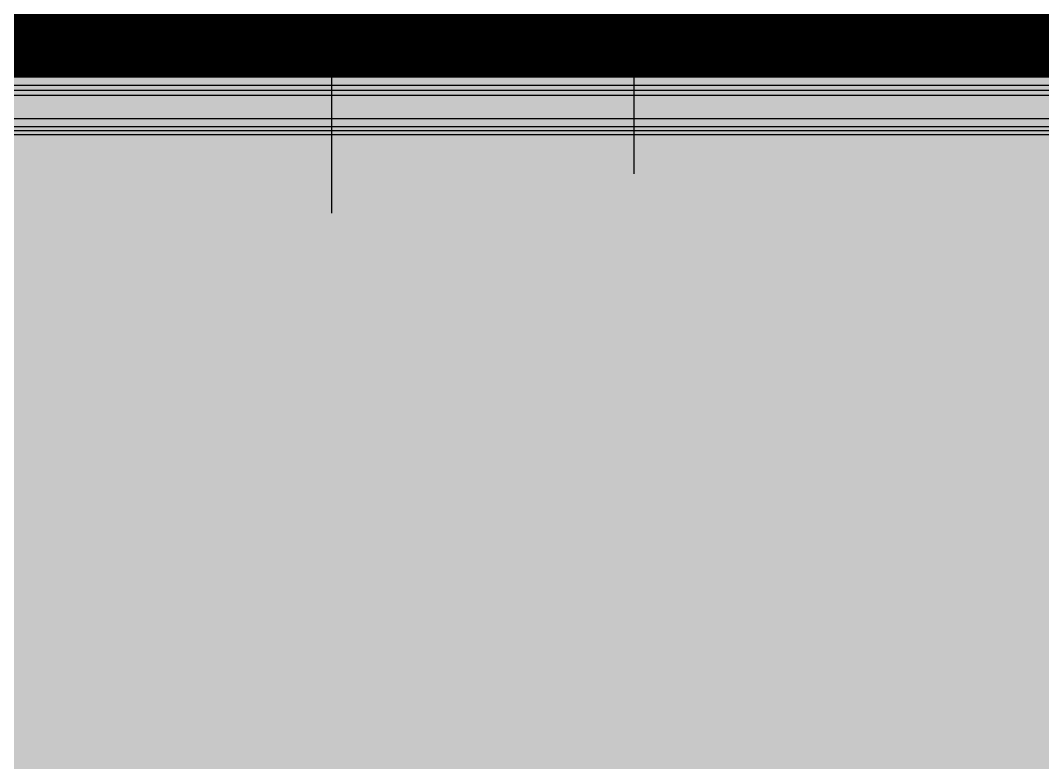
# Model space of a CAD drawing. Header units: millimetres. Extents: x 0 to 356400, y 0 to 68257.
# Drawn here: x 22028.4 to 22132.7, y 6709.9 to 6785.5 of the extents above; entities that cross this region are included whole.
import ezdxf

# ---------------------------------------------------------------- set-up
doc = ezdxf.new("R2010")
doc.units = ezdxf.units.MM
doc.header["$LTSCALE"] = 75
doc.layers.add('8', color=8, linetype='Continuous')

# ---------------------------------------------------------------- blocks, each defined once
blk = doc.blocks.new('G$C7369CDF7')
at = {"layer": '8'}
for p, q in [((14630.3, 45650), (14630.3, 55050)), ((14790.3, 54450), (14790.3, 45890)), ((14810.3, 54450), (14810.3, 45870)), ((14820.3, 54450), (14820.3, 45860)), ((14830.3, 54450), (14830.3, 45850)), ((14542.8, 46550), (14542.8, 54050)), ((14555.3, 46550), (14555.3, 54050)), ((14705.3, 54050), (14705.3, 46550)), ((14717.8, 54050), (14717.8, 46550)), ((14730.3, 54050), (14730.3, 46550)), ((13560.3, 50720), (14930.3, 50720)), ((15030.3, 49950), (8330.3, 49950))]:
    blk.add_line(p, q, dxfattribs=at)

msp = doc.modelspace()

# ---------------------------------------------------------------- hatches: boundary and pattern name
at = {"transparency": 33554687}
h = msp.add_hatch(color=254, dxfattribs=at)
h.dxf.hatch_style = 1
h.paths.add_polyline_path([(21827.37, 6804.7), (22443.17, 6804.7), (22443.17, 6416.88), (21827.37, 6416.88)])

# ---------------------------------------------------------------- linework, layer by layer
at = {"const_width": 50}
msp.add_lwpolyline([(21827.37, 6804.7), (22443.17, 6804.7), (22443.17, 6416.88), (21827.37, 6416.88)], close=True, dxfattribs=at)

# ---------------------------------------------------------------- block references
at = {"xscale": 0.04000000000000001, "yscale": 0.04000000000000001, "zscale": 0.04000000000000001, "rotation": 270}
msp.add_blockref('G$C7369CDF7', (20062.17, 7367.09), dxfattribs=at)

doc.saveas('drawing.dxf')
